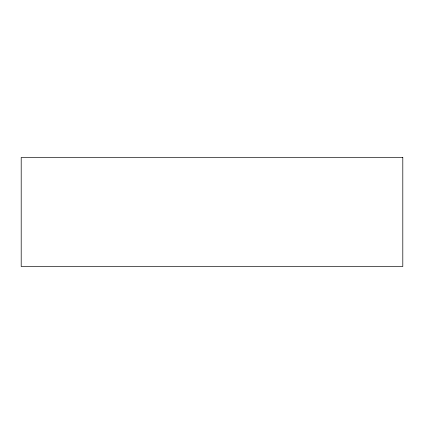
<?xml version="1.0" encoding="UTF-8"?>
<svg xmlns="http://www.w3.org/2000/svg" width="424" height="424" viewBox="0 0 424 424"><rect width="100%" height="100%" fill="white"/><g stroke="black" fill="none" stroke-linecap="round" stroke-linejoin="round"><path stroke-width="0.64" d="M402.8 157.479L21.2 157.479L21.2 266.521L402.8 266.521L402.8 157.479"/></g></svg>
